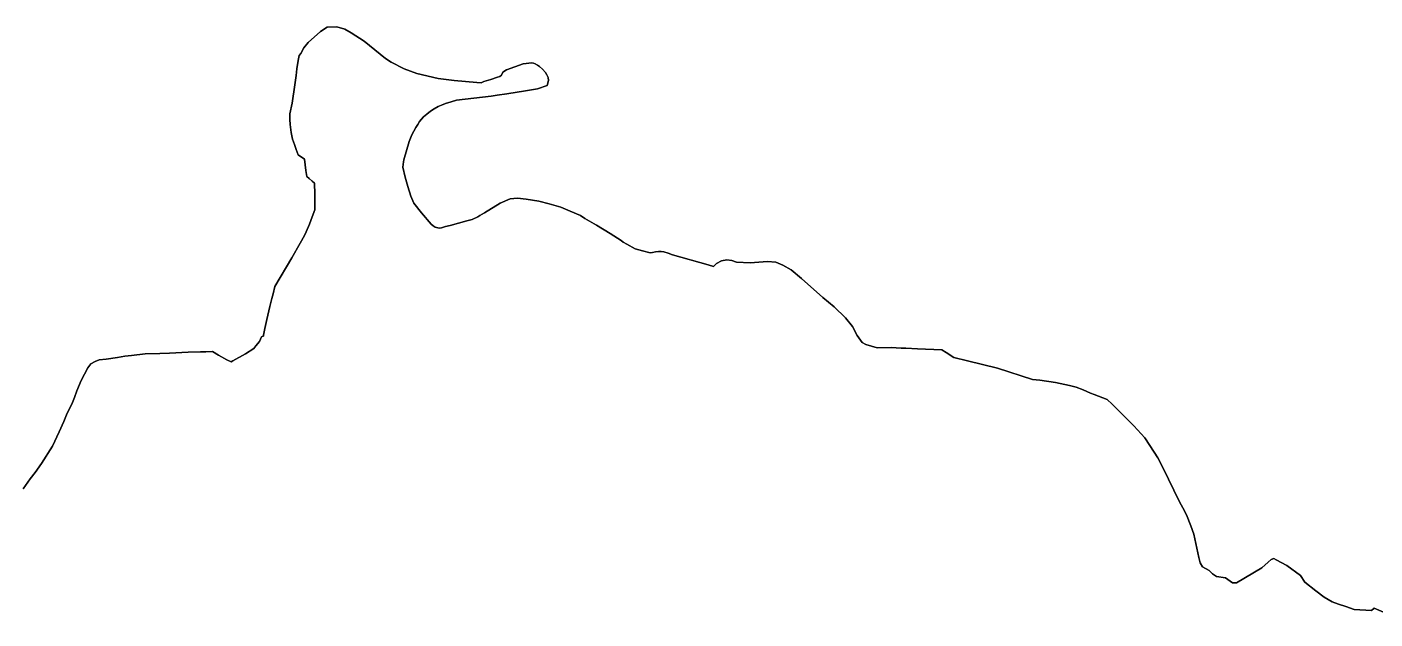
# Model space of a CAD drawing. Header units: inches. Extents: x 130170 to 284068, y 377793 to 804530.
# Drawn here: x 188659 to 189622, y 670041 to 670463 of the extents above; entities that cross this region are included whole.
import ezdxf

# ---------------------------------------------------------------- set-up
doc = ezdxf.new("R2010")
doc.units = ezdxf.units.IN
doc.header["$MEASUREMENT"] = 0
doc.layers.add('muni_il', color=7, linetype='Continuous')

msp = doc.modelspace()

# ---------------------------------------------------------------- linework, layer by layer
at = {"layer": 'muni_il'}
for points in [[(188656.09, 670133.53), (188661.11, 670140.67), (188664.7, 670145.19), (188669.21, 670151.74), (188677.09, 670164.09), (188681.98, 670174.24), (188685.14, 670181.65), (188687.66, 670187.62), (188690.93, 670194.16), (188692.9, 670198.87), (188694.56, 670203.64), (188697.63, 670211.04), (188702.4, 670220.13), (188704.47, 670222.88), (188707.59, 670224.52), (188710.48, 670225.79), (188715.37, 670226.23), (188723.47, 670227.36), (188728.87, 670228.26), (188731.22, 670228.53), (188733.58, 670228.83), (188743.33, 670229.94), (188753.74, 670230.35), (188760.69, 670230.58), (188773.98, 670231.21), (188782.85, 670231.41), (188786.74, 670231.51), (188791.36, 670231.61), (188795.71, 670229.05), (188801.57, 670225.83), (188804.76, 670224.21), (188805.96, 670225.1), (188814.97, 670230.12), (188820.86, 670233.84), (188822.38, 670235.8), (188825.13, 670238.79), (188826.48, 670242.18), (188827.35, 670242.52), (188827.78, 670242.69), (188827.9, 670243.3), (188828.85, 670248.19), (188830.18, 670254.43), (188832.51, 670263.9), (188833.9, 670269.55), (188834.75, 670272.85), (188836.09, 670278.19), (188848.08, 670298.44), (188854.05, 670308.93), (188857.14, 670314.37), (188858.48, 670317.1), (188860.76, 670322.53), (188862.74, 670327.73), (188864.58, 670332.8), (188864.66, 670338.61), (188864.6, 670343.99), (188864.4, 670351.81), (188862.72, 670353.2), (188860.58, 670355.08), (188858.8, 670356.64), (188858.12, 670360.9), (188857.06, 670368.91), (188852.69, 670372.08), (188851.3, 670375.91), (188849.97, 670379.5), (188848.54, 670383.23), (188847.76, 670388.1), (188846.89, 670393.65), (188846.68, 670397.35), (188846.65, 670401.24), (188848.4, 670408.88), (188850.29, 670422.07), (188851.13, 670428.69), (188851.64, 670433.56), (188852.59, 670439.34), (188853.44, 670443.04), (188854.47, 670444.31), (188856.8, 670448.39), (188859.73, 670452.15), (188868.63, 670460.08), (188873.28, 670463.11), (188880.17, 670463.34), (188886, 670461.81), (188890.61, 670459.22), (188899.91, 670453.22), (188915.17, 670440.86), (188919.2, 670438.22), (188928.3, 670433.54), (188937.54, 670430.02), (188952.72, 670426.58), (188964.11, 670425.17), (188980.4, 670423.6), (188983.37, 670423.39), (188985.29, 670424.32), (188990.29, 670425.78), (188995.01, 670427.43), (188996.67, 670427.94), (188997.99, 670429.02), (188998.92, 670431.02), (189001.4, 670432.71), (189013.34, 670437), (189019.72, 670437.74), (189020.91, 670437.44), (189022.1, 670437.05), (189023.73, 670436.13), (189025.18, 670435.18), (189027.16, 670433.17), (189029.42, 670430.83), (189030.31, 670429.21), (189031.3, 670427.35), (189031.64, 670425.08), (189030.69, 670421.67), (189023.59, 670419.1), (189015.01, 670417.84), (189001.78, 670415.72), (188994.89, 670414.62), (188990.55, 670413.96), (188965.87, 670411.2), (188961.88, 670409.97), (188957.96, 670408.78), (188954.98, 670407.58), (188952.68, 670406.58), (188949.87, 670404.92), (188947.23, 670403.34), (188944.53, 670401.11), (188942.24, 670399.19), (188940.84, 670397.59), (188939.44, 670395.87), (188938.12, 670393.8), (188936.75, 670391.66), (188933.78, 670386.33), (188932.06, 670381.55), (188928.22, 670368.62), (188927.85, 670367.04), (188927.34, 670363.16), (188929.13, 670356.22), (188931.08, 670349.47), (188933.13, 670342.46), (188935.19, 670337.65), (188940.8, 670330.65), (188947.72, 670322.57), (188949.11, 670321.35), (188950.47, 670320.53), (188951.6, 670320.14), (188953.3, 670319.84), (188955.13, 670319.98), (188957.99, 670320.82), (188961.19, 670321.65), (188973.07, 670325), (188976.99, 670326.01), (188981.15, 670327.92), (188982.36, 670328.73), (188985.8, 670330.73), (188997.01, 670337.53), (189004.07, 670340.69), (189009.39, 670341.13), (189015.66, 670340.39), (189024.54, 670338.92), (189031.91, 670337.13), (189040.43, 670334.83), (189047.1, 670331.83), (189054.29, 670328.72), (189057.43, 670326.66), (189065.89, 670321.82), (189075.62, 670315.99), (189083.37, 670310.85), (189084.93, 670309.77), (189087.48, 670308.4), (189093.57, 670304.96), (189098.76, 670303.54), (189104.29, 670302.01), (189105.75, 670302.36), (189107.97, 670302.83), (189110.23, 670303.16), (189112.05, 670303.14), (189113.88, 670302.87), (189116.99, 670301.76), (189120.03, 670300.59), (189145.73, 670293.58), (189149.41, 670292.38), (189151.62, 670294.6), (189155.19, 670296.35), (189159.05, 670297.03), (189162.53, 670296.65), (189165.91, 670295.44), (189175.58, 670294.94), (189187.94, 670295.83), (189193.89, 670295.5), (189198.99, 670293.35), (189204.83, 670290.06), (189212.38, 670283.77), (189227.49, 670270.2), (189235.61, 670263.58), (189243.83, 670255.8), (189248.82, 670249.5), (189252.2, 670243.01), (189255.73, 670238.05), (189258.2, 670236.71), (189266.44, 670234.31), (189276.46, 670234.57), (189283.59, 670234.11), (189286.99, 670234.02), (189295.26, 670233.66), (189312.71, 670232.84), (189315.61, 670230.96), (189321.17, 670227.41), (189330.94, 670225.06), (189352.4, 670219.75), (189377.46, 670211.67), (189382.68, 670211.1), (189393.94, 670209.56), (189403.75, 670207.47), (189408.53, 670206.13), (189413.59, 670204.37), (189418.92, 670202.03), (189421.43, 670200.95), (189430.82, 670197.31), (189434.32, 670194.1), (189449.72, 670178.63), (189457.64, 670169.97), (189464.38, 670159.89), (189466.96, 670155.87), (189470.62, 670148.96), (189482.39, 670124.3), (189484.79, 670120.06), (189487.35, 670115), (189490.57, 670107.14), (189492.66, 670101.38), (189496.18, 670084.62), (189497.2, 670080.82), (189498.96, 670077.97), (189503.69, 670075.44), (189505.98, 670072.98), (189508.86, 670071.06), (189515.29, 670070.11), (189520.37, 670066.54), (189523.09, 670066.63), (189541.25, 670077.17), (189545.82, 670081.28), (189548.01, 670083.13), (189549.87, 670083.83), (189551.61, 670083.07), (189559.14, 670078.81), (189568.79, 670071.85), (189571.94, 670067.08), (189579.78, 670060.75), (189585.84, 670056.41), (189591.59, 670052.89), (189595.99, 670051.21), (189601.22, 670049.57), (189607.2, 670047.62), (189619.61, 670046.78), (189621.54, 670048.53), (189639.79, 670040.71)], [(189639.79, 670040.71), (189621.54, 670048.53), (189619.61, 670046.78), (189607.2, 670047.62), (189601.22, 670049.57), (189595.99, 670051.21), (189591.59, 670052.89), (189585.84, 670056.41), (189579.78, 670060.75), (189571.94, 670067.08), (189568.79, 670071.85), (189559.14, 670078.81), (189551.61, 670083.07), (189549.87, 670083.83), (189548.01, 670083.13), (189545.82, 670081.28), (189541.25, 670077.17), (189523.09, 670066.63), (189520.37, 670066.54), (189515.29, 670070.11), (189508.86, 670071.06), (189505.98, 670072.98), (189503.69, 670075.44), (189498.96, 670077.97), (189497.2, 670080.82), (189496.18, 670084.62), (189492.66, 670101.38), (189490.57, 670107.14), (189487.35, 670115), (189484.79, 670120.06), (189482.39, 670124.3), (189470.62, 670148.96), (189466.96, 670155.87), (189464.38, 670159.89), (189457.64, 670169.97), (189449.72, 670178.63), (189434.32, 670194.1), (189430.82, 670197.31), (189421.43, 670200.95), (189418.92, 670202.03), (189413.59, 670204.37), (189408.53, 670206.13), (189403.75, 670207.47), (189393.94, 670209.56), (189382.68, 670211.1), (189377.46, 670211.67), (189352.4, 670219.75), (189330.94, 670225.06), (189321.17, 670227.41), (189315.61, 670230.96), (189312.71, 670232.84), (189295.26, 670233.66), (189286.99, 670234.02), (189283.59, 670234.11), (189276.46, 670234.57), (189266.44, 670234.31), (189258.2, 670236.71), (189255.73, 670238.05), (189252.2, 670243.01), (189248.82, 670249.5), (189243.83, 670255.8), (189235.61, 670263.58), (189227.49, 670270.2), (189212.38, 670283.77), (189204.83, 670290.06), (189198.99, 670293.35), (189193.89, 670295.5), (189187.94, 670295.83), (189175.58, 670294.94), (189165.91, 670295.44), (189162.53, 670296.65), (189159.05, 670297.03), (189155.19, 670296.35), (189151.62, 670294.6), (189149.41, 670292.38), (189145.73, 670293.58), (189120.03, 670300.59), (189116.99, 670301.76), (189113.88, 670302.87), (189112.05, 670303.14), (189110.23, 670303.16), (189107.97, 670302.83), (189105.75, 670302.36), (189104.29, 670302.01), (189098.76, 670303.54), (189093.57, 670304.96), (189087.48, 670308.4), (189084.93, 670309.77), (189083.37, 670310.85), (189075.62, 670315.99), (189065.89, 670321.82), (189057.43, 670326.66), (189054.29, 670328.72), (189047.1, 670331.83), (189040.43, 670334.83), (189031.91, 670337.13), (189024.54, 670338.92), (189015.66, 670340.39), (189009.39, 670341.13), (189004.07, 670340.69), (188997.01, 670337.53), (188985.8, 670330.73), (188982.36, 670328.73), (188981.15, 670327.92), (188976.99, 670326.01), (188973.07, 670325), (188961.19, 670321.65), (188957.99, 670320.82), (188955.13, 670319.98), (188953.3, 670319.84), (188951.6, 670320.14), (188950.47, 670320.53), (188949.11, 670321.35), (188947.72, 670322.57), (188940.8, 670330.65), (188935.19, 670337.65), (188933.13, 670342.46), (188931.08, 670349.47), (188929.13, 670356.22), (188927.34, 670363.16), (188927.85, 670367.04), (188928.22, 670368.62), (188932.06, 670381.55), (188933.78, 670386.33), (188936.75, 670391.66), (188938.12, 670393.8), (188939.44, 670395.87), (188940.84, 670397.59), (188942.24, 670399.19), (188944.53, 670401.11), (188947.23, 670403.34), (188949.87, 670404.92), (188952.68, 670406.58), (188954.98, 670407.58), (188957.96, 670408.78), (188961.88, 670409.97), (188965.87, 670411.2), (188990.55, 670413.96), (188994.89, 670414.62), (189001.78, 670415.72), (189015.01, 670417.84), (189023.59, 670419.1), (189030.69, 670421.67), (189031.64, 670425.08), (189031.3, 670427.35), (189030.31, 670429.21), (189029.42, 670430.83), (189027.16, 670433.17), (189025.18, 670435.18), (189023.73, 670436.13), (189022.1, 670437.05), (189020.91, 670437.44), (189019.72, 670437.74), (189013.34, 670437), (189001.4, 670432.71), (188998.92, 670431.02), (188997.99, 670429.02), (188996.67, 670427.94), (188995.01, 670427.43), (188990.29, 670425.78), (188985.29, 670424.32), (188983.37, 670423.39), (188980.4, 670423.6), (188964.11, 670425.17), (188952.72, 670426.58), (188937.54, 670430.02), (188928.3, 670433.54), (188919.2, 670438.22), (188915.17, 670440.86), (188899.91, 670453.22), (188890.61, 670459.22), (188886, 670461.81), (188880.17, 670463.34), (188873.28, 670463.11), (188868.63, 670460.08), (188859.73, 670452.15), (188856.8, 670448.39), (188854.47, 670444.31), (188853.44, 670443.04), (188852.59, 670439.34), (188851.64, 670433.56), (188851.13, 670428.69), (188850.29, 670422.07), (188848.4, 670408.88), (188846.65, 670401.24), (188846.68, 670397.35), (188846.89, 670393.65), (188847.76, 670388.1), (188848.54, 670383.23), (188849.97, 670379.5), (188851.3, 670375.91), (188852.69, 670372.08), (188857.06, 670368.91), (188858.12, 670360.9), (188858.8, 670356.64), (188860.58, 670355.08), (188862.72, 670353.2), (188864.4, 670351.81), (188864.6, 670343.99), (188864.66, 670338.61), (188864.58, 670332.8), (188862.74, 670327.73), (188860.76, 670322.53), (188858.48, 670317.1), (188857.14, 670314.37), (188854.05, 670308.93), (188848.08, 670298.44), (188836.09, 670278.19), (188834.75, 670272.85), (188833.9, 670269.55), (188832.51, 670263.9), (188830.18, 670254.43), (188828.85, 670248.19), (188827.9, 670243.3), (188827.78, 670242.69), (188827.35, 670242.52), (188826.48, 670242.18), (188825.13, 670238.79), (188822.38, 670235.8), (188820.86, 670233.84), (188814.97, 670230.12), (188805.96, 670225.1), (188804.76, 670224.21), (188801.57, 670225.83), (188795.71, 670229.05), (188791.36, 670231.61), (188786.74, 670231.51), (188782.85, 670231.41), (188773.98, 670231.21), (188760.69, 670230.58), (188753.74, 670230.35), (188743.33, 670229.94), (188733.58, 670228.83), (188731.22, 670228.53), (188728.87, 670228.26), (188723.47, 670227.36), (188715.37, 670226.23), (188710.48, 670225.79), (188707.59, 670224.52), (188704.47, 670222.88), (188702.4, 670220.13), (188697.63, 670211.04), (188694.56, 670203.64), (188692.9, 670198.87), (188690.93, 670194.16), (188687.66, 670187.62), (188685.14, 670181.65), (188681.98, 670174.24), (188677.09, 670164.09), (188669.21, 670151.74), (188664.7, 670145.19), (188661.11, 670140.67), (188656.09, 670133.53)]]:
    msp.add_lwpolyline(points, dxfattribs=at)

doc.saveas('drawing.dxf')
